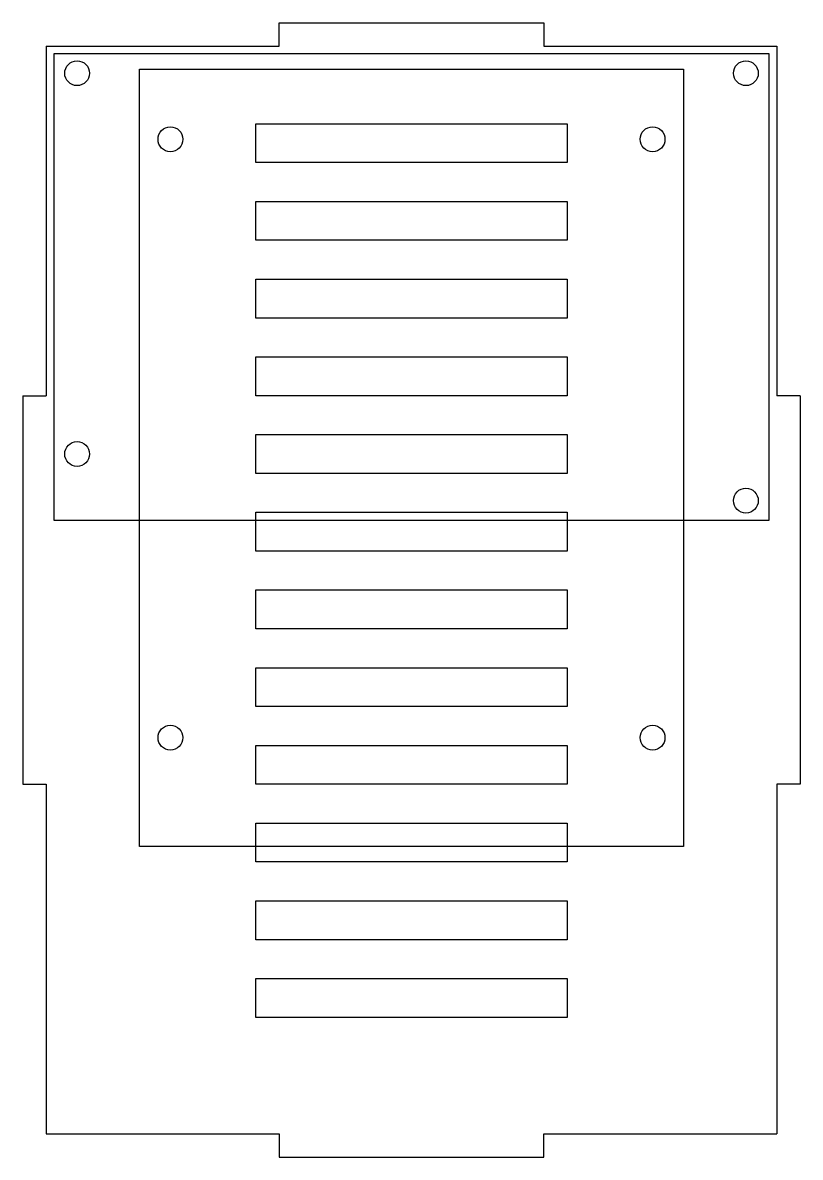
# Model space of a CAD drawing. Header units: millimetres. Extents: x -50 to 50, y -3 to 143.
import ezdxf

# ---------------------------------------------------------------- set-up
doc = ezdxf.new("R2010")
doc.units = ezdxf.units.MM
doc.layers.get('0').update_dxf_attribs({"linetype": 'CONTINUOUS', "true_color": 0x000000})
doc.layers.add('Bauteile', color=1, linetype='CONTINUOUS', true_color=0xff0000)

msp = doc.modelspace()

# ---------------------------------------------------------------- linework, layer by layer
for p, q in [((-17, 140), (-17, 143)), ((-17, 143), (17, 143)), ((17, 143), (17, 140)), ((-47, 140), (-47, 95)), ((-47, 140), (-17, 140)), ((17, 140), (47, 140)), ((47, 140), (47, 95)), ((-20, 130), (20, 130)), ((-20, 125), (-20, 130)), ((20, 130), (20, 125)), ((20, 125), (-20, 125)), ((-20, 120), (20, 120)), ((-20, 115), (-20, 120)), ((20, 120), (20, 115)), ((20, 115), (-20, 115)), ((-20, 110), (20, 110)), ((-20, 105), (-20, 110)), ((20, 110), (20, 105)), ((20, 105), (-20, 105)), ((-20, 100), (20, 100)), ((-20, 95), (-20, 100)), ((20, 100), (20, 95)), ((-50, 95), (-50, 95)), ((-50, 95), (-47, 95)), ((-50, 95), (-50, 45)), ((20, 95), (-20, 95)), ((50, 95), (47, 95)), ((50, 95), (50, 95)), ((50, 95), (50, 45)), ((-20, 90), (20, 90)), ((-20, 85), (-20, 90)), ((20, 90), (20, 85)), ((20, 85), (-20, 85)), ((-20, 80), (20, 80)), ((-20, 75), (-20, 80)), ((20, 80), (20, 75)), ((20, 75), (-20, 75)), ((-20, 70), (20, 70)), ((-20, 65), (-20, 70)), ((20, 70), (20, 65)), ((20, 65), (-20, 65)), ((-20, 60), (20, 60)), ((-20, 55), (-20, 60)), ((20, 60), (20, 55)), ((20, 55), (-20, 55)), ((-20, 50), (20, 50)), ((-20, 45), (-20, 50)), ((20, 50), (20, 45)), ((-50, 45), (-47, 45)), ((-47, 45), (-47, 0)), ((20, 45), (-20, 45)), ((50, 45), (47, 45)), ((47, 45), (47, 0)), ((-20, 40), (20, 40)), ((-20, 35), (-20, 40)), ((20, 40), (20, 35)), ((20, 35), (-20, 35)), ((-20, 30), (20, 30)), ((-20, 25), (-20, 30)), ((20, 30), (20, 25)), ((20, 25), (-20, 25)), ((-20, 20), (20, 20)), ((-20, 15), (-20, 20)), ((20, 20), (20, 15)), ((20, 15), (-20, 15)), ((-47, 0), (-17, 0)), ((-17, 0), (-17, -3)), ((17, 0), (47, 0)), ((17, -3), (17, 0)), ((-17, -3), (17, -3))]:
    msp.add_line(p, q)
for centre in [(-43, 136.5), (43, 136.5), (-31, 128), (31, 128), (-43, 87.5), (43, 81.5), (-31, 51), (31, 51)]:
    msp.add_circle(centre, 1.6)
at = {"layer": 'Bauteile'}
for p, q in [((46, 139), (-46, 139)), ((-46, 139), (-46, 79)), ((46, 79), (46, 139)), ((-35, 137), (35, 137)), ((-35, 37), (-35, 137)), ((35, 137), (35, 37)), ((-46, 79), (46, 79)), ((35, 37), (-35, 37))]:
    msp.add_line(p, q, dxfattribs=at)

doc.saveas('drawing.dxf')
